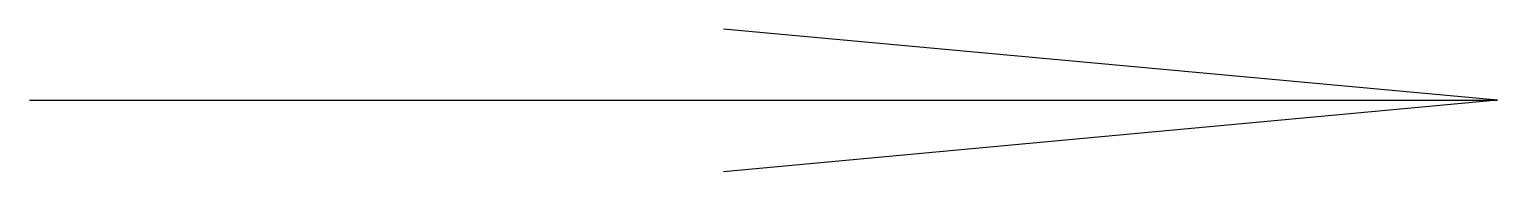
# Model space of a CAD drawing. Header units: metres. Extents: x -22535.8 to -22509.5, y -12382.5 to -12380.
import ezdxf

# ---------------------------------------------------------------- set-up
doc = ezdxf.new("R2010")
doc.units = ezdxf.units.M
doc.layers.add('1', color=7, linetype='Continuous')

msp = doc.modelspace()

# ---------------------------------------------------------------- linework, layer by layer
at = {"layer": '1'}
for p, q in [((-22509.55, -12381.27), (-22523.37, -12380)), ((-22535.76, -12381.27), (-22509.55, -12381.27)), ((-22509.55, -12381.27), (-22523.37, -12382.55))]:
    msp.add_line(p, q, dxfattribs=at)

doc.saveas('drawing.dxf')
